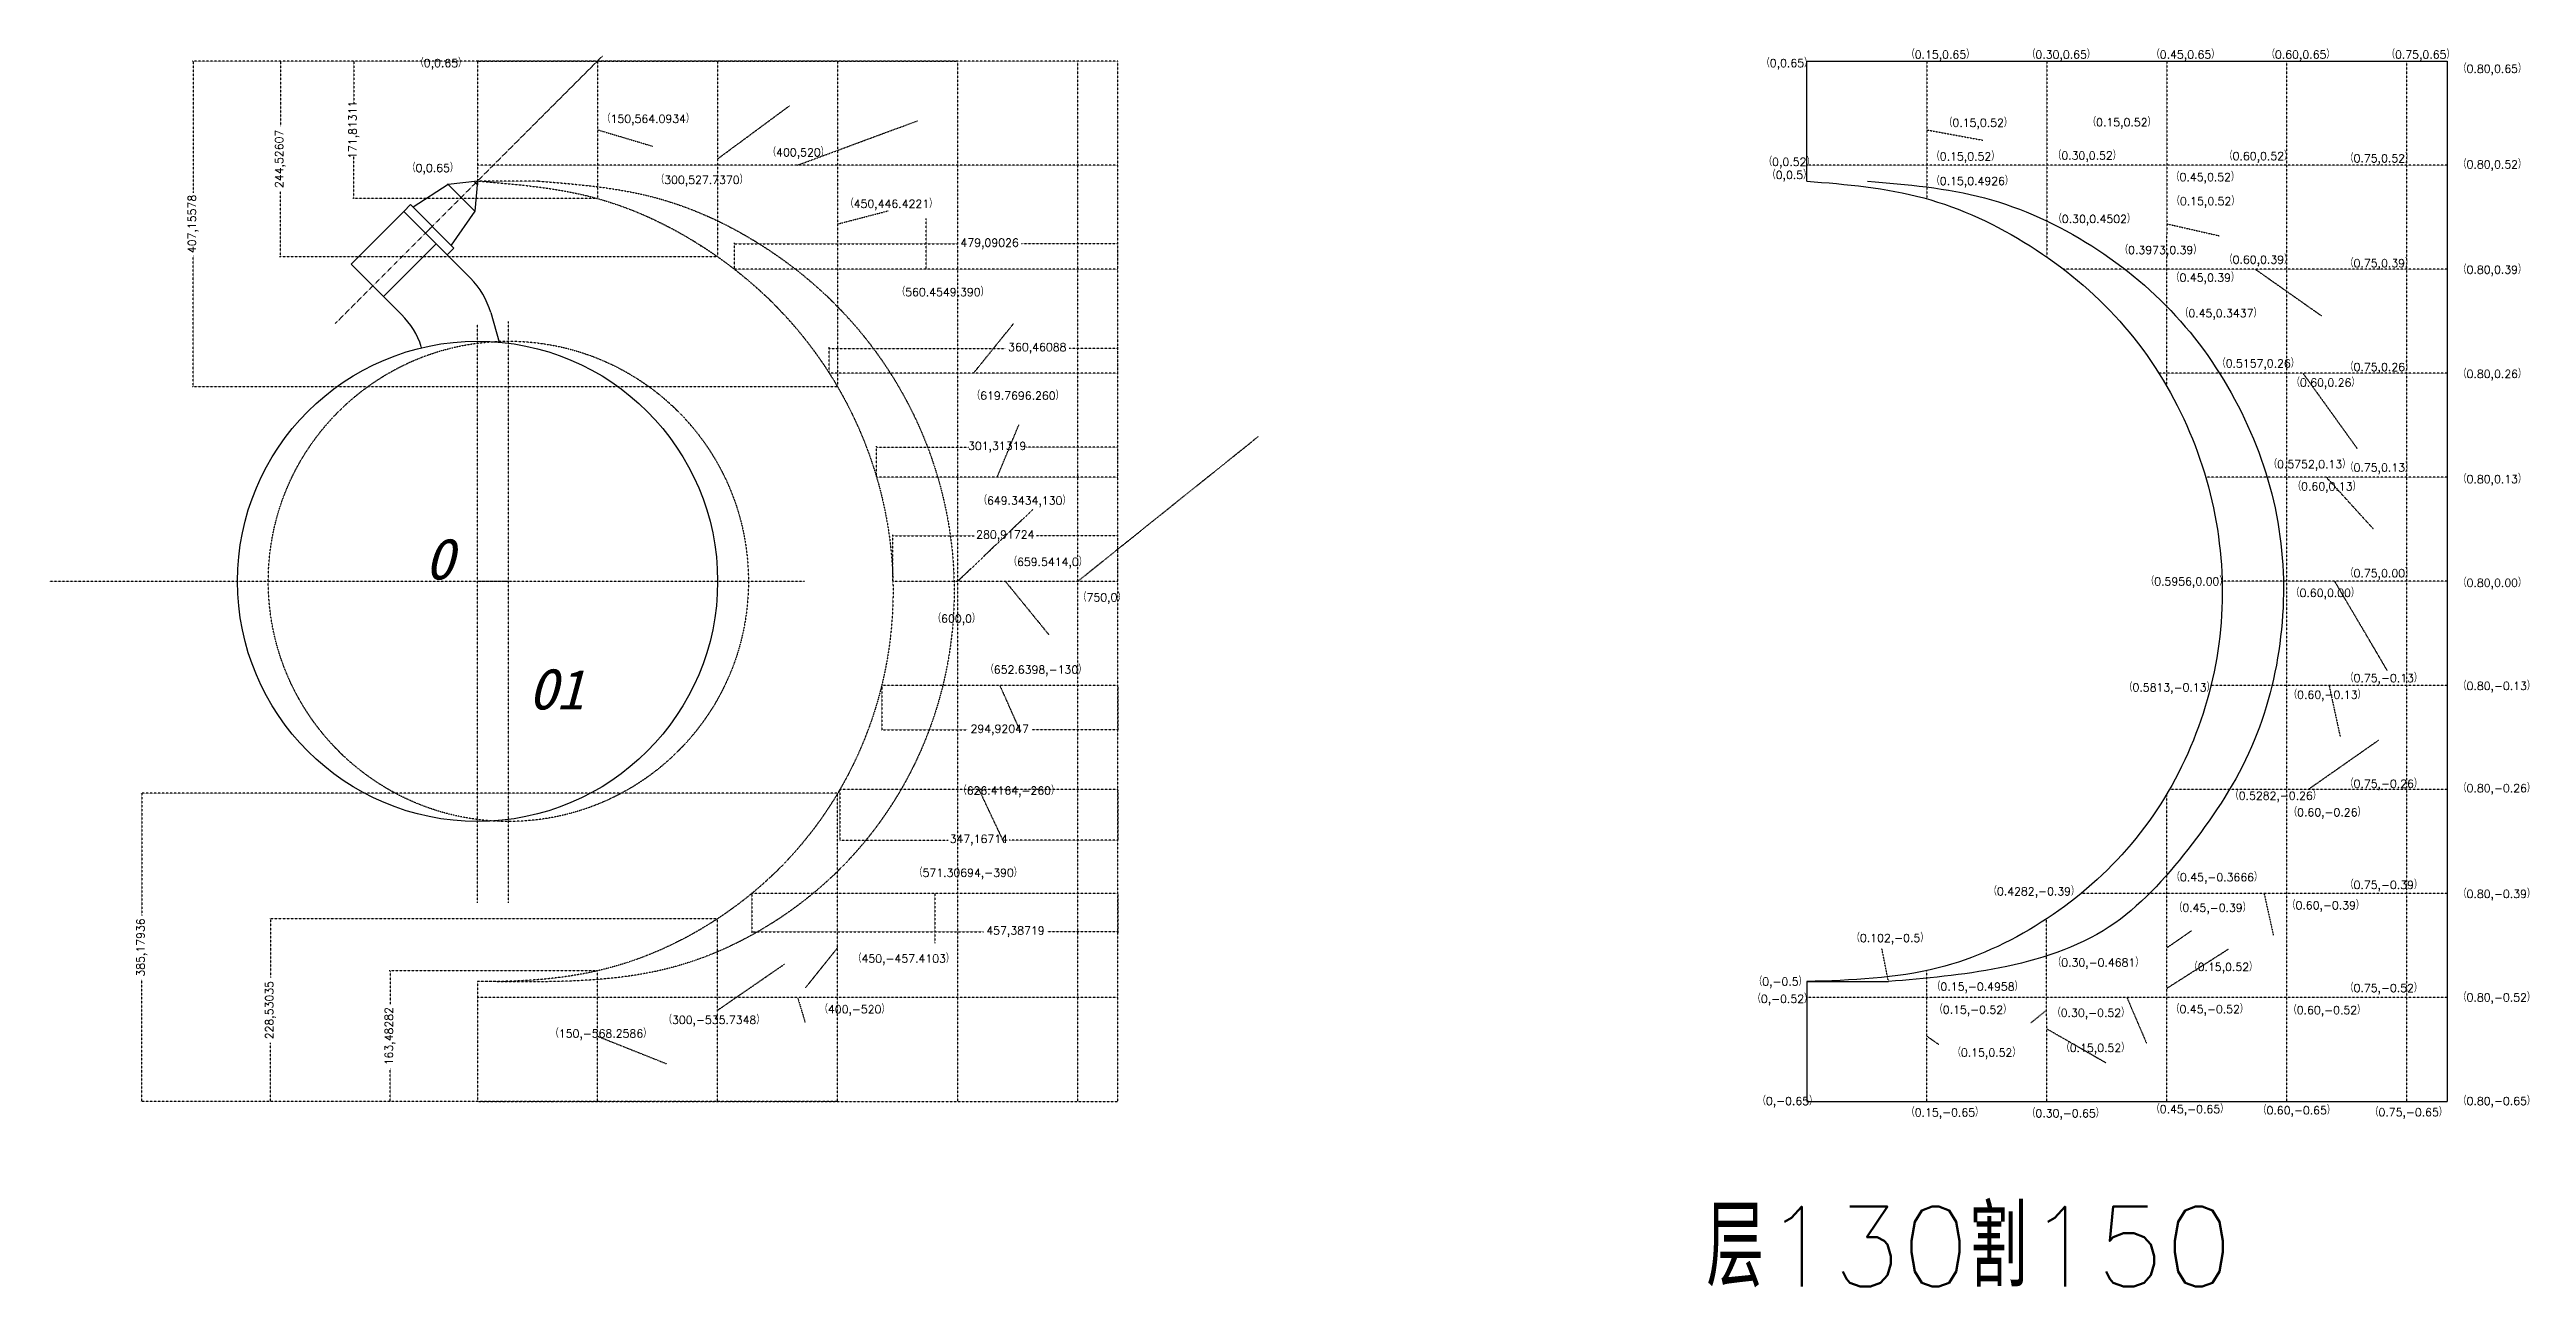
# Model space of a CAD drawing. Header units: millimetres. Extents: x -535 to 2560, y -882 to 664.
import ezdxf

# ---------------------------------------------------------------- set-up
doc = ezdxf.new("R2010")
doc.units = ezdxf.units.MM
doc.header["$LTSCALE"] = 0.25
for name, pattern in [('ACAD_ISO02W100', [15, 12, -3]), ('CENTER', [50.800000000000004, 31.75, -6.35, 6.35, -6.35]), ('DASHED', [19.049999999999997, 12.7, -6.35])]:
    doc.linetypes.add(name, pattern=pattern)
doc.layers.add('zhongxinxian', color=250, linetype='CENTER')
doc.styles.get("Standard").update_dxf_attribs({"font": 'txt', "bigfont": 'gbcbig.shx'})
doc.dimstyles.new('ISO-25', dxfattribs={"dimtxt": 10, "dimasz": 0.01, "dimexe": 1.25, "dimexo": 0.625, "dimtad": 0, "dimtoh": 1, "dimdec": 5, "dimtxsty": 'Standard', "dimcen": 2.5, "dimadec": 0, "dimazin": 0, "dimtfac": 1, "dimtdec": 5, "dimtmove": 0, "dimatfit": 3, "dimfxl": 1, "dimarcsym": 0})

# ---------------------------------------------------------------- blocks, each defined once
blk = doc.blocks.new('*D1')
at = {"color": 0, "linetype": 'DASHED', "lineweight": -2, "ltscale": 0.01}
for p, q in [((149.3749999999986, 650), (-155.8409195998174, 650)), ((-154.5909195998174, 649.99), (-154.5909195998174, 597.2184455471004)), ((-154.5909195998174, 478.1968910942009), (-154.5909195998174, 530.9684455471004)), ((149.3749999999997, 478.1868910942007), (-155.8409195998174, 478.1868910942009))]:
    blk.add_line(p, q, dxfattribs=at)
at = {"color": 0, "linetype": 'DASHED', "ltscale": 0.01}
for points in [[(-154.5925862664841, 649.99), (-154.5892529331507, 649.99), (-154.5909195998174, 650)], [(-154.5925862664841, 478.1968910942009), (-154.5892529331508, 478.1968910942009), (-154.5909195998174, 478.1868910942009)]]:
    blk.add_solid(points, dxfattribs=at)
at = {"layer": 'Defpoints', "color": 0, "linetype": 'DASHED', "ltscale": 0.01}
for p in [(149.9999999999986, 650), (-154.5909195998174, 478.1868910942009), (149.9999999999997, 478.1868910942007)]:
    blk.add_point(p, dxfattribs=at)
at = {"color": 0, "linetype": 'DASHED', "ltscale": 0.01, "insert": (-154.5909195998175, 564.0934455471004), "char_height": 10, "attachment_point": 5, "rotation": 90}
blk.add_mtext('171,81311', dxfattribs=at)
blk = doc.blocks.new('*D2')
at = {"color": 0, "linetype": 'DASHED', "lineweight": -2, "ltscale": 0.01}
for p, q in [((299.3749999999993, 650.0000000000001), (-247.6485599449588, 650.0000000000002)), ((-246.3985599449588, 649.9900000000002), (-246.3985599449588, 568.3619635653831)), ((-246.3985599449589, 405.4839271307659), (-246.3985599449588, 487.1119635653832)), ((299.3749999999994, 405.4739271307658), (-247.6485599449589, 405.473927130766))]:
    blk.add_line(p, q, dxfattribs=at)
at = {"color": 0, "linetype": 'DASHED', "ltscale": 0.01}
for points in [[(-246.4002266116255, 649.9900000000002), (-246.3968932782921, 649.9900000000002), (-246.3985599449588, 650.0000000000002)], [(-246.4002266116255, 405.4839271307659), (-246.3968932782922, 405.4839271307659), (-246.3985599449589, 405.473927130766)]]:
    blk.add_solid(points, dxfattribs=at)
at = {"layer": 'Defpoints', "color": 0, "linetype": 'DASHED', "ltscale": 0.01}
for p in [(299.9999999999993, 650.0000000000001), (-246.3985599449589, 405.473927130766), (299.9999999999994, 405.4739271307658)]:
    blk.add_point(p, dxfattribs=at)
at = {"color": 0, "linetype": 'DASHED', "ltscale": 0.01, "insert": (-246.3985599449589, 527.7369635653831), "char_height": 10, "attachment_point": 5, "rotation": 90}
blk.add_mtext('244,52607', dxfattribs=at)
blk = doc.blocks.new('*D3')
at = {"color": 0, "linetype": 'DASHED', "lineweight": -2, "ltscale": 0.01}
for p, q in [((449.3749999999992, 650), (-356.59040381894, 650.0000000000002)), ((-355.34040381894, 649.9900000000002), (-355.3404038189401, 485.3804441492535)), ((-355.3404038189402, 242.8542216318403), (-355.3404038189401, 407.4637774825869)), ((449.3749999999991, 242.84422163184), (-356.5904038189402, 242.8442216318403))]:
    blk.add_line(p, q, dxfattribs=at)
at = {"color": 0, "linetype": 'DASHED', "ltscale": 0.01}
for points in [[(-355.3420704856067, 649.9900000000002), (-355.3387371522734, 649.9900000000002), (-355.34040381894, 650.0000000000002)], [(-355.3420704856068, 242.8542216318403), (-355.3387371522735, 242.8542216318403), (-355.3404038189402, 242.8442216318403)]]:
    blk.add_solid(points, dxfattribs=at)
at = {"layer": 'Defpoints', "color": 0, "linetype": 'DASHED', "ltscale": 0.01}
for p in [(449.9999999999992, 650), (-355.3404038189402, 242.8442216318403), (449.9999999999991, 242.84422163184)]:
    blk.add_point(p, dxfattribs=at)
at = {"color": 0, "linetype": 'DASHED', "ltscale": 0.01, "insert": (-355.3404038189402, 446.4221108159202), "char_height": 10, "attachment_point": 5, "rotation": 90}
blk.add_mtext('407,15578', dxfattribs=at)
blk = doc.blocks.new('*D4')
at = {"color": 0, "linetype": 'DASHED', "lineweight": -2, "ltscale": 0.01}
for p, q in [((449.3749999999997, -264.820642222077), (-420.781646592346, -264.8206422220767)), ((-419.531646592346, -264.8306422220767), (-419.5316465923461, -417.6186544443715)), ((-419.5316465923461, -649.9899999999998), (-419.5316465923461, -497.2019877777049)), ((449.3749999999997, -650), (-420.7816465923461, -649.9999999999998))]:
    blk.add_line(p, q, dxfattribs=at)
at = {"color": 0, "linetype": 'DASHED', "ltscale": 0.01}
for points in [[(-419.5333132590127, -264.8306422220767), (-419.5299799256794, -264.8306422220767), (-419.531646592346, -264.8206422220767)], [(-419.5333132590128, -649.9899999999998), (-419.5299799256795, -649.9899999999998), (-419.5316465923461, -649.9999999999998)]]:
    blk.add_solid(points, dxfattribs=at)
at = {"layer": 'Defpoints', "color": 0, "linetype": 'DASHED', "ltscale": 0.01}
for p in [(-419.531646592346, -264.8206422220767), (449.9999999999997, -264.820642222077), (449.9999999999997, -650)]:
    blk.add_point(p, dxfattribs=at)
at = {"color": 0, "linetype": 'DASHED', "ltscale": 0.01, "insert": (-419.531646592346, -457.4103211110383), "char_height": 10, "attachment_point": 5, "rotation": 90}
blk.add_mtext('385,17936', dxfattribs=at)
blk = doc.blocks.new('*D5')
at = {"color": 0, "linetype": 'DASHED', "lineweight": -2, "ltscale": 0.01}
for p, q in [((299.3749999999998, -421.4696505041076), (-259.9879761233842, -421.4696505041074)), ((-258.7379761233842, -421.4796505041074), (-258.7379761233842, -495.1098252520537)), ((-258.7379761233843, -649.9899999999998), (-258.7379761233842, -576.3598252520536)), ((299.3749999999997, -650), (-259.9879761233843, -649.9999999999998))]:
    blk.add_line(p, q, dxfattribs=at)
at = {"color": 0, "linetype": 'DASHED', "ltscale": 0.01}
for points in [[(-258.7396427900509, -421.4796505041074), (-258.7363094567175, -421.4796505041074), (-258.7379761233842, -421.4696505041074)], [(-258.7396427900509, -649.9899999999998), (-258.7363094567176, -649.9899999999998), (-258.7379761233843, -649.9999999999998)]]:
    blk.add_solid(points, dxfattribs=at)
at = {"layer": 'Defpoints', "color": 0, "linetype": 'DASHED', "ltscale": 0.01}
for p in [(299.9999999999998, -421.4696505041076), (-258.7379761233843, -649.9999999999998), (299.9999999999997, -650)]:
    blk.add_point(p, dxfattribs=at)
at = {"color": 0, "linetype": 'DASHED', "ltscale": 0.01, "insert": (-258.7379761233842, -535.7348252520537), "char_height": 10, "attachment_point": 5, "rotation": 90}
blk.add_mtext('228,53035', dxfattribs=at)
blk = doc.blocks.new('*D6')
at = {"color": 0, "linetype": 'DASHED', "lineweight": -2, "ltscale": 0.01}
for p, q in [((149.3749999999998, -486.5171814595644), (-110.5534549405456, -486.5171814595644)), ((-109.3034549405456, -486.5271814595644), (-109.3034549405456, -528.4669240631155)), ((-109.3034549405456, -649.9899999999999), (-109.3034549405456, -608.0502573964487)), ((149.3749999999998, -649.9999999999999), (-110.5534549405456, -649.9999999999999))]:
    blk.add_line(p, q, dxfattribs=at)
at = {"color": 0, "linetype": 'DASHED', "ltscale": 0.01}
for points in [[(-109.3051216072123, -486.5271814595644), (-109.301788273879, -486.5271814595644), (-109.3034549405456, -486.5171814595644)], [(-109.3051216072123, -649.9899999999999), (-109.301788273879, -649.9899999999999), (-109.3034549405456, -649.9999999999999)]]:
    blk.add_solid(points, dxfattribs=at)
at = {"layer": 'Defpoints', "color": 0, "linetype": 'DASHED', "ltscale": 0.01}
for p in [(149.9999999999998, -486.5171814595644), (-109.3034549405456, -649.9999999999999), (149.9999999999998, -649.9999999999999)]:
    blk.add_point(p, dxfattribs=at)
at = {"color": 0, "linetype": 'DASHED', "ltscale": 0.01, "insert": (-109.3034549405455, -568.2585907297821), "char_height": 10, "attachment_point": 5, "rotation": 90}
blk.add_mtext('163,48282', dxfattribs=at)
blk = doc.blocks.new('*D7')
at = {"color": 0, "linetype": 'DASHED', "lineweight": -2, "ltscale": 0.01}
for p, q in [((320.9097364485593, 390.6250000000001), (320.9097364485593, 422.8030397162529)), ((320.9197364485593, 421.5530397162529), (600.148470070609, 421.5530397162529)), ((799.9899999999999, 421.5530397162529), (679.7318034039423, 421.5530397162529)), ((799.9999999999999, 390.625), (799.9999999999999, 422.8030397162529))]:
    blk.add_line(p, q, dxfattribs=at)
at = {"color": 0, "linetype": 'DASHED', "ltscale": 0.01}
for points in [[(320.9197364485593, 421.5547063829196), (320.9197364485593, 421.5513730495862), (320.9097364485593, 421.5530397162529)], [(799.9899999999999, 421.5547063829196), (799.9899999999999, 421.5513730495862), (799.9999999999999, 421.5530397162529)]]:
    blk.add_solid(points, dxfattribs=at)
at = {"layer": 'Defpoints', "color": 0, "linetype": 'DASHED', "ltscale": 0.01}
for p in [(799.9999999999999, 421.5530397162529), (320.9097364485593, 390.0000000000001), (799.9999999999999, 390)]:
    blk.add_point(p, dxfattribs=at)
at = {"color": 0, "linetype": 'DASHED', "ltscale": 0.01, "insert": (639.9401367372757, 421.5530397162529), "char_height": 10, "attachment_point": 5}
blk.add_mtext('479,09026', dxfattribs=at)
blk = doc.blocks.new('*D8')
at = {"color": 0, "linetype": 'DASHED', "lineweight": -2, "ltscale": 0.01}
for p, q in [((439.5391205734485, 260.6250000000001), (439.5391205734485, 292.322401998013)), ((439.5491205734485, 291.072401998013), (659.7207784323394, 291.072401998013)), ((799.99, 291.072401998013), (739.3041117656727, 291.072401998013)), ((800, 260.6249999999999), (800, 292.322401998013))]:
    blk.add_line(p, q, dxfattribs=at)
at = {"color": 0, "linetype": 'DASHED', "ltscale": 0.01}
for points in [[(439.5491205734485, 291.0740686646797), (439.5491205734485, 291.0707353313463), (439.5391205734485, 291.072401998013)], [(799.99, 291.0740686646797), (799.99, 291.0707353313463), (800, 291.072401998013)]]:
    blk.add_solid(points, dxfattribs=at)
at = {"layer": 'Defpoints', "color": 0, "linetype": 'DASHED', "ltscale": 0.01}
for p in [(800, 291.072401998013), (439.5391205734485, 260.0000000000001), (800, 259.9999999999999)]:
    blk.add_point(p, dxfattribs=at)
at = {"color": 0, "linetype": 'DASHED', "ltscale": 0.01, "insert": (699.5124450990061, 291.072401998013), "char_height": 10, "attachment_point": 5}
blk.add_mtext('360,46088', dxfattribs=at)
blk = doc.blocks.new('*D9')
at = {"color": 0, "linetype": 'DASHED', "lineweight": -2, "ltscale": 0.01}
for p, q in [((498.6868096827814, 130.6250000000001), (498.6868096827814, 168.8422246600039)), ((498.6968096827813, 167.5922246600039), (613.7184048413906, 167.5922246600039)), ((799.9899999999999, 167.5922246600039), (684.9684048413906, 167.5922246600039)), ((799.9999999999999, 130.6250000000001), (799.9999999999999, 168.8422246600039))]:
    blk.add_line(p, q, dxfattribs=at)
at = {"color": 0, "linetype": 'DASHED', "ltscale": 0.01}
for points in [[(498.6968096827813, 167.5938913266706), (498.6968096827813, 167.5905579933373), (498.6868096827814, 167.5922246600039)], [(799.9899999999999, 167.5938913266706), (799.9899999999999, 167.5905579933373), (799.9999999999999, 167.5922246600039)]]:
    blk.add_solid(points, dxfattribs=at)
at = {"layer": 'Defpoints', "color": 0, "linetype": 'DASHED', "ltscale": 0.01}
for p in [(799.9999999999999, 167.5922246600039), (498.6868096827814, 130.0000000000001), (799.9999999999999, 130.0000000000001)]:
    blk.add_point(p, dxfattribs=at)
at = {"color": 0, "linetype": 'DASHED', "ltscale": 0.01, "insert": (649.3434048413906, 167.5922246600039), "char_height": 10, "attachment_point": 5}
blk.add_mtext('301,31319', dxfattribs=at)
blk = doc.blocks.new('*D10')
at = {"color": 0, "linetype": 'DASHED', "lineweight": -2, "ltscale": 0.01}
for p, q in [((519.0827616172903, 0.6250000000001865), (519.0827616172903, 58.15201318457881)), ((519.0927616172903, 56.90201318457881), (620.5830474753118, 56.90201318457881)), ((799.99, 56.90201318457881), (698.4997141419785, 56.90201318457881)), ((800, 0.6250000000001865), (800, 58.15201318457881))]:
    blk.add_line(p, q, dxfattribs=at)
at = {"color": 0, "linetype": 'DASHED', "ltscale": 0.01}
for points in [[(519.0927616172903, 56.90367985124547), (519.0927616172903, 56.90034651791214), (519.0827616172903, 56.90201318457881)], [(799.99, 56.90367985124547), (799.99, 56.90034651791214), (800, 56.90201318457881)]]:
    blk.add_solid(points, dxfattribs=at)
at = {"layer": 'Defpoints', "color": 0, "linetype": 'DASHED', "ltscale": 0.01}
for p in [(800, 56.90201318457881), (519.0827616172903, 1.865340591676847e-13), (800, 1.865340591676847e-13)]:
    blk.add_point(p, dxfattribs=at)
at = {"color": 0, "linetype": 'DASHED', "ltscale": 0.01, "insert": (659.5413808086452, 56.90201318457881), "char_height": 10, "attachment_point": 5}
blk.add_mtext('280,91724', dxfattribs=at)
blk = doc.blocks.new('*D11')
at = {"color": 0, "linetype": 'DASHED', "lineweight": -2, "ltscale": 0.01}
for p, q in [((505.0795310758589, -130.6249999999999), (505.0795310758589, -186.9494773013785)), ((799.9999999999999, -130.625), (799.9999999999999, -186.9494773013785)), ((505.0895310758589, -185.6994773013785), (611.9147655379294, -185.6994773013785)), ((799.9899999999999, -185.6994773013785), (693.1647655379294, -185.6994773013785))]:
    blk.add_line(p, q, dxfattribs=at)
at = {"color": 0, "linetype": 'DASHED', "ltscale": 0.01}
for points in [[(505.0895310758589, -185.6978106347118), (505.0895310758589, -185.7011439680451), (505.0795310758589, -185.6994773013785)], [(799.9899999999999, -185.6978106347118), (799.9899999999999, -185.7011439680451), (799.9999999999999, -185.6994773013785)]]:
    blk.add_solid(points, dxfattribs=at)
at = {"layer": 'Defpoints', "color": 0, "linetype": 'DASHED', "ltscale": 0.01}
for p in [(505.0795310758589, -129.9999999999999), (799.9999999999999, -130), (799.9999999999999, -185.6994773013785)]:
    blk.add_point(p, dxfattribs=at)
at = {"color": 0, "linetype": 'DASHED', "ltscale": 0.01, "insert": (652.5397655379294, -185.6994773013785), "char_height": 10, "attachment_point": 5}
blk.add_mtext('294,92047', dxfattribs=at)
blk = doc.blocks.new('*D12')
at = {"color": 0, "linetype": 'DASHED', "lineweight": -2, "ltscale": 0.01}
for p, q in [((452.8328619691499, -260.6249999999999), (452.8328619691499, -324.6127060256667)), ((799.9999999999999, -260.625), (799.9999999999999, -324.6127060256667)), ((452.8428619691499, -323.3627060256667), (588.2914309845748, -323.3627060256667)), ((799.9899999999999, -323.3627060256667), (664.5414309845748, -323.3627060256667))]:
    blk.add_line(p, q, dxfattribs=at)
at = {"color": 0, "linetype": 'DASHED', "ltscale": 0.01}
for points in [[(452.8428619691499, -323.3610393590001), (452.8428619691499, -323.3643726923334), (452.8328619691499, -323.3627060256667)], [(799.9899999999999, -323.3610393590001), (799.9899999999999, -323.3643726923334), (799.9999999999999, -323.3627060256667)]]:
    blk.add_solid(points, dxfattribs=at)
at = {"layer": 'Defpoints', "color": 0, "linetype": 'DASHED', "ltscale": 0.01}
for p in [(452.8328619691499, -259.9999999999999), (799.9999999999999, -260), (799.9999999999999, -323.3627060256667)]:
    blk.add_point(p, dxfattribs=at)
at = {"color": 0, "linetype": 'DASHED', "ltscale": 0.01, "insert": (626.4164309845748, -323.3627060256667), "char_height": 10, "attachment_point": 5}
blk.add_mtext('347,16714', dxfattribs=at)
blk = doc.blocks.new('*D13')
at = {"color": 0, "linetype": 'DASHED', "lineweight": -2, "ltscale": 0.01}
for p, q in [((342.6128097364292, -390.6249999999999), (342.6128097364292, -439.0194760866771)), ((799.9999999999999, -390.625), (799.9999999999999, -439.0194760866771)), ((342.6228097364292, -437.7694760866771), (632.4212106889421, -437.7694760866771)), ((799.9899999999999, -437.7694760866771), (712.0045440222754, -437.7694760866771))]:
    blk.add_line(p, q, dxfattribs=at)
at = {"color": 0, "linetype": 'DASHED', "ltscale": 0.01}
for points in [[(342.6228097364292, -437.7678094200104), (342.6228097364292, -437.7711427533437), (342.6128097364292, -437.7694760866771)], [(799.9899999999999, -437.7678094200104), (799.9899999999999, -437.7711427533437), (799.9999999999999, -437.7694760866771)]]:
    blk.add_solid(points, dxfattribs=at)
at = {"layer": 'Defpoints', "color": 0, "linetype": 'DASHED', "ltscale": 0.01}
for p in [(342.6128097364292, -389.9999999999999), (799.9999999999999, -390), (799.9999999999999, -437.7694760866771)]:
    blk.add_point(p, dxfattribs=at)
at = {"color": 0, "linetype": 'DASHED', "ltscale": 0.01, "insert": (672.2128773556087, -437.7694760866771), "char_height": 10, "attachment_point": 5}
blk.add_mtext('457,38719', dxfattribs=at)

msp = doc.modelspace()

# ---------------------------------------------------------------- linework, layer by layer
at = {"color": 250, "linetype": 'DASHED', "ltscale": 0.01}
for p, q in [((-177.881407282353, 322.1185927176489), (156.2077389711051, 656.2077389711066)), ((1811.151953776811, 650.0000000687194), (1811.151953776811, 477.8967618116631)), ((1961.15195372734, 649.9999999999999), (1961.15195372734, 405.058496529859)), ((2111.151953727341, 649.9999999999999), (2110.526953727341, 243.3328366086705)), ((2261.151953727341, -649.9999999999999), (2261.151953727341, 649.9999999999999)), ((2411.151953727342, -649.9999999999999), (2411.151953727342, 649.9999999999999)), ((2461.151954317763, 519.9999999999997), (1661.151954317763, 519.9999999999997)), ((2461.151954317763, 389.9999999999997), (1981.773732755426, 390.0000000000002)), ((2461.151954317763, 259.9999999999998), (2101.074053948366, 259.9999999999998)), ((2461.151954317763, 129.9999999999999), (2159.617374368725, 129.9999999999999)), ((2461.151954317758, 5.495603971894721e-15), (2180.138428054797, 3.990983551739928e-14)), ((2461.151954317763, -129.9999999999991), (2166.36977660812, -129.9999999999991)), ((2111.151953708092, -649.9999999999999), (2111.151953708092, -265.1735176411809)), ((2461.151954317761, -259.9999999999998), (2114.177762043832, -259.9999999999998)), ((2461.151954317761, -390.0000000000001), (2003.949946342695, -389.9999999999996)), ((1961.151953708091, -649.9999999999999), (1960.526953708091, -421.4737819991619)), ((1811.151953708093, -649.9999999999999), (1811.151953708093, -486.2781147380156)), ((2461.151954317763, -519.9999999999998), (1661.151953708093, -519.9999999999999)), ((1661.151953708093, -649.9999999999999), (1811.151953708093, -649.9999999999999))]:
    msp.add_line(p, q, dxfattribs=at)
at = {"linetype": 'DASHED', "ltscale": 0.01}
for p, q in [((800, 650), (0, 650.0000000000001)), ((149.9999999999997, 650), (149.9999999999997, 478.1868910942007)), ((149.9999999999995, 650), (299.9999999999995, 650)), ((299.9999999999995, 650), (299.9999999999994, 405.4739271307658)), ((449.9999999999992, 650.0000000000001), (449.9999999999991, 242.84422163184)), ((599.9999999999998, -650), (599.9999999999999, 650)), ((749.9999999999998, -650), (749.9999999999999, 650)), ((799.9999999999999, -650), (800, 650)), ((799.9999999999999, 520), (-1.163134347660807e-13, 520.0000000000001)), ((799.9999999999999, 390), (799.9999999999999, 520)), ((799.9999999999999, 390), (320.9097364485593, 390.0000000000001)), ((799.9999999999999, 260), (799.9999999999999, 390)), ((800, 260), (439.5391205734485, 260.0000000000001)), ((800, 130), (800, 260)), ((799.9999999999999, 130), (498.6868096827814, 130.0000000000001)), ((799.9999999999999, 0), (799.9999999999999, 130)), ((519.0827616172903, 1.865340591676847e-13), (799.9999999999999, 0)), ((799.9999999999999, -130), (505.0795310758589, -129.9999999999999)), ((799.9999999999999, -260), (799.9999999999999, -130)), ((449.9999999999998, -650), (449.9999999999998, -264.8206422220769)), ((799.9999999999999, -260), (452.8328619691499, -259.9999999999999)), ((799.9999999999999, -390), (799.9999999999999, -260)), ((799.9999999999999, -390), (342.6128097364292, -389.9999999999999)), ((799.9999999999999, -520), (799.9999999999999, -390)), ((299.9999999999998, -650), (299.9999999999998, -421.4696505041076)), ((149.9999999999998, -650), (149.9999999999998, -486.5171814595644)), ((-1.122088628094998e-13, -499.828662), (-1.427665314498763e-13, -650)), ((799.9999999999999, -520), (-1.163134347660807e-13, -519.9999999999999)), ((799.9999999999999, -650), (799.9999999999999, -520)), ((-1.427665314498763e-13, -650), (799.9999999999999, -650))]:
    msp.add_line(p, q, dxfattribs=at)
at = {"color": 0, "linetype": 'DASHED', "ltscale": 0.01}
for p, q in [((0, 650.0000000000001), (6.759057033724276e-14, 495.1307263099745)), ((76.36, 500), (6.546544262149149e-14, 499.9999999999999)), ((749.9999999999998, 0), (975.4933002037233, 180.8119721689045)), ((599.9999999999998, 0), (694.3870443307205, 90.2030280120789))]:
    msp.add_line(p, q, dxfattribs=at)
at = {"color": 1, "linetype": 'DASHED', "ltscale": 0.01}
for p, q in [((-2.273736754432321e-13, 650), (149.9999999999997, 650)), ((299.9999999999993, 650.0000000000001), (449.9999999999992, 650.0000000000001)), ((449.999999999999, 650.0000000000001), (599.999999999999, 650.0000000000001)), ((299.9999999999994, 527.7369635653829), (389.6930824787687, 594.0159252656258)), ((149.9999999999997, 564.0934455471004), (218.9550214591327, 543.5409749228647)), ((1811.151953776811, 563.9483809401912), (1881.1738025383, 551.104203354178)), ((449.9999999999992, 446.4221108159201), (512.9477803508744, 462.7810514880075)), ((2110.839453727341, 446.6664183043352), (2176.254648856557, 431.7306145890325)), ((2221.462843536594, 389.9999999999999), (2304.873387861606, 331.3223693637156)), ((2281.113004133064, 259.9999999999998), (2349.070792164226, 165.579461090545)), ((2310.384664343244, 129.9999999999999), (2368.90059279285, 65.64960729525956)), ((2320.645191186277, 2.2702719744647e-14), (2386.322598032115, -111.5828287274289)), ((2313.760865462941, -129.9999999999991), (2327.659431674554, -194.1694914129539)), ((2287.664858180797, -259.9999999999998), (2375.853762256981, -198.2322484513857)), ((2232.550950330228, -389.9999999999999), (2244.171864044458, -442.3108737692546)), ((449.9999999999998, -457.4103211110385), (409.8342163111104, -507.68959117926)), ((1763.151953708093, -500), (1754.883811172442, -458.6625040730787)), ((2111.151953708092, -457.5867588205904), (2141.661887728538, -436.5839997541289)), ((2111.151953708092, -508.2912390209887), (2188.122899112697, -459.2821891743183)), ((299.9999999999998, -535.7348252520537), (383.6376197995578, -478.1551491705281)), ((2061.151954012927, -519.9999999999998), (2085.533450312578, -576.9271265636435)), ((1960.839453708091, -535.736890999581), (1941.157403283598, -551.5106271890818)), ((149.9999999999998, -568.2585907297822), (236.439859846274, -602.7830108748917)), ((1811.151953708093, -568.1390573690078), (1826.02203077018, -578.5198663138754)), ((1961.151953708091, -559.0379524675311), (2035.260480490758, -601.5377534757704))]:
    msp.add_line(p, q, dxfattribs=at)
at = {"color": 250, "ltscale": 0.01}
for p, q in [((1661.151954317763, 500.0000000687194), (1661.151954317763, 650.0000000687194)), ((1661.151954317763, 650.0000000687194), (2461.151954317763, 650.0000000687194)), ((2461.151954317763, 650.0000000687194), (2461.151954317763, -649.9999999999999)), ((-36.87856632557816, 495.8432185214735), (-80.37168263109402, 467.2345976412466)), ((-3.511600349326274, 462.4762525452218), (-37.52374745478002, 496.4883996506755)), ((-1.662767407764852e-12, 500), (-36.87856632557816, 495.8432185214735)), ((-4.376028042755949, 499.5067543527305), (-0.4166881507265582, 495.5474144607012)), ((-1.662767407764852e-12, 500), (-3.511600349326274, 462.4762525452218)), ((-92.18190539016223, 462.0742576518376), (-83.69662401592366, 470.5595390260762)), ((-83.69662401592366, 470.5595390260762), (-29.4404609739255, 416.303375984078)), ((-157.942836040511, 396.3133270014886), (-92.18190539016207, 462.0742576518375)), ((-92.18190539016223, 462.0742576518376), (-37.92574234816407, 407.8180946098394)), ((-92.18190539016223, 462.0742576518376), (-8.964925100610946, 378.8572773622868)), ((-64.1085566879101, 435.8914433120917), (-57.03748887604461, 442.9625111239571)), ((-3.511600349326274, 462.4762525452218), (-32.97088880158027, 419.8338038117328)), ((-117.3797256769678, 355.7502166379452), (-51.61879502661877, 421.5111472882941)), ((-37.92574234816407, 407.8180946098394), (-29.4404609739255, 416.303375984078)), ((-157.942836040511, 396.3133270014886), (-94.90313219287661, 333.273623153854)), ((-117.3797256769678, 355.7502166379452), (-144.2497833620566, 382.620274323034)), ((16.44187189397807, 335.7406380537625), (27.05343717409528, 298.7776958493845)), ((-70.34421463875992, 292.955446418709), (-69.95335209058118, 291.7302324602151)), ((1661.151953708093, -499.9999999999999), (1763.151953708093, -500)), ((1661.151953708093, -499.9999999999999), (1661.151953708093, -649.9999999999999)), ((1661.151953708093, -649.9999999999999), (2461.151954317762, -649.9999999999999))]:
    msp.add_line(p, q, dxfattribs=at)
at = {"color": 5, "linetype": 'DASHED', "ltscale": 0.01}
for p, q in [((399.9999999999999, 520), (549.8185546867498, 575.3366055785864)), ((560.4548682242796, 390.0000000000001), (560.4548682242796, 453.1060794325058)), ((619.7695602867243, 260), (669.9597863369781, 322.144803996026)), ((649.3434048413906, 130.0000000000001), (676.5129459554664, 195.5489032047453)), ((659.541380808645, 9.326702958384234e-14), (713.6475031158716, -66.37365127626344)), ((652.5397655379294, -129.9999999999999), (678.6973296927572, -188.6041738142953)), ((626.4164309845748, -259.9999999999999), (657.995312651261, -326.9952299501451)), ((571.3064048682145, -390), (571.3064048682145, -451.8277365748709)), ((399.9999999999999, -520), (409.5003832854909, -551.5082896091203))]:
    msp.add_line(p, q, dxfattribs=at)
at = {"color": 250, "linetype": 'CENTER', "ltscale": 0.01}
for p, q in [((-7.118564511765911e-14, -401.4914033003478), (1.488419748936966e-14, 321.108535850648)), ((38.49999999999992, -401.4914033003479), (38.50000000000001, 324.6710994521678)), ((-534.8727346575481, 1.865340591676847e-13), (408.5457026524964, 1.865340591676847e-13)), ((2.567129172883387e-15, 5.495603971894525e-15), (38.50000000000001, 5.495603971894525e-15))]:
    msp.add_line(p, q, dxfattribs=at)
at = {"color": 250, "ltscale": 0.01}
msp.add_circle((2.567129172883387e-15, 5.495603971894525e-15), 300, dxfattribs=at)
at = {"color": 250, "linetype": 'DASHED', "ltscale": 0.01}
msp.add_circle((38.50000000000001, 5.495603971894525e-15), 300, dxfattribs=at)
at = {"color": 250, "ltscale": 0.01}
for centre, start, end in [((-79.67560321926554, 308.1465992436318), 16.01806298546794, 45.00000000000016), ((-165.6138103115314, 262.5629450351993), 17.69350185730171, 44.99999999999992)]:
    msp.add_arc(centre, 100, start, end, dxfattribs=at)
at = {"color": 0, "linetype": 'DASHED', "ltscale": 0.01}
for points in [[(-1.662670001678634e-12, 500), (145.507672, 479.409867), (279.319517, 419.335284), (390.702982, 324.724024), (470.772728, 203.368321), (513.22243, 65.26309599999999), (514.84417, -78.217232), (475.792642, -215.255548), (399.572412, -334.565303), (292.49282, -426.320082), (164.409522, -482.962913), (25.411525, -499.828662), (-1.1518050418907e-13, -499.828662)], [(76.36, 500), (221.871308, 479.409867), (355.683153, 419.335284), (467.06618, 324.724024), (547.1363650000001, 203.368321), (589.586067, 65.26309599999999), (591.207806, -78.217232), (552.156278, -215.255548), (475.936049, -334.565303), (369.112918, -426.320082), (240.773158, -482.962913), (101.775162, -499.828662), (-1.122088628094998e-13, -499.828662)]]:
    msp.add_spline(points, degree=3, dxfattribs=at)
at = {"color": 250, "ltscale": 0.01}
for points in [[(1661.151953708091, 500), (1807.151953708093, 479), (1940.151953708093, 419), (2052.151953708093, 325), (2132.151953708093, 203), (2174.151953708093, 65.00000000000001), (2176.151953708093, -77.99999999999999), (2137.151953708093, -215), (2060.751953708093, -335), (1954.151953708093, -426), (1825.151953708093, -482.9999999999999), (1661.151953708093, -500)], [(1737.151953708093, 500), (1883.151953708093, 479), (2017.151953708093, 419), (2128.151953708093, 325), (2208.151953708093, 203), (2251.151953708093, 65.00000000000001), (2252.151953708093, -77.99999999999999), (2213.151953708093, -215), (2137.151953708093, -335), (2039.008752583644, -431.7013259305199), (1902.151953708093, -482.9999999999999), (1763.151953708093, -500)]]:
    msp.add_spline(points, degree=3, dxfattribs=at)
at = {"layer": 'zhongxinxian', "linetype": 'CENTER', "ltscale": 0.01}
msp.add_point((279, 419), dxfattribs=at)
msp.add_point((279, 419), dxfattribs=at)

# ---------------------------------------------------------------- texts
at = {"color": 250, "ltscale": 0.01, "attachment_point": 1}
for s, insert, char_height, width in [('（0,0.65）', (-77.17256321885225, 652.4659045400975), 10, 111.4808654301633), ('（0,0.65）', (1604.848570831078, 652.4659045400973), 10, 111.4808654301633), ('（0.15,0.65）', (1785.976794752426, 663.0916051370867), 10, 111.4808654301633), ('（0.30,0.65）', (1936.837487683459, 663.0916051370867), 10, 111.4808654301633), ('（0.45,0.65）', (2092.231306740982, 663.0916051370867), 10, 111.4808654301633), ('（0.60,0.65）', (2236.128741705628, 663.0916051370867), 10, 111.4808654301633), ('（0.75,0.65）', (2386.193249945877, 663.0916051370867), 10, 111.4808654301633), ('（0.80,0.65）', (2475.615204868075, 645.3271935873204), 10, 111.4808654301633), ('（150,564.0934）', (156.219231257066, 582.7594162318846), 10, 111.4808654301633), ('（0.15,0.52）', (1833.126778154533, 577.8413582182167), 10, 111.4808654301633), ('（0.15,0.52）', (2012.663416965446, 578.4496806884378), 10, 111.4808654301633), ('（0,0.52）', (1607.805649969727, 528.9674029243373), 10, 111.4808654301633), ('（0.15,0.52）', (1817.303214281275, 535.867107772937), 10, 111.4808654301633), ('（0.30,0.52）', (1969.189814344987, 536.9194898861327), 10, 111.4808654301633), ('（0.60,0.52）', (2183.238819898691, 536.2215357172398), 10, 111.4808654301633), ('（0.75,0.52）', (2334.422715064156, 533.4048149225508), 10, 111.4808654301633), ('（0.80,0.52）', (2475.615204868075, 525.8443377156113), 10, 111.4808654301633), ('（0,0.65）', (-87.39762380547154, 521.3464053392232), 10, 111.4808654301633), ('（300,527.7370）', (223.294654122159, 506.5378672793877), 10, 111.4808654301633), ('（0,0.5）', (1612.24330487169, 512.6290713000544), 10, 111.4808654301633), ('（0.15,0.4926）', (1817.303214281275, 505.0626704709114), 10, 111.4808654301633), ('（0.45,0.52）', (2116.913275385728, 510.0419984898351), 10, 111.4808654301633), ('（450,446.4221）', (460.048872822892, 476.6656298909111), 10, 111.4808654301633), ('（0.15,0.52）', (2117.342402328395, 479.9014436430995), 10, 111.4808654301633), ('（0.30,0.4502）', (1969.824172684459, 457.665649561573), 10, 111.4808654301633), ('（0.3973,0.39）', (2052.691468798907, 418.8779721733669), 10, 111.4808654301633), ('（0.60,0.39）', (2183.238819898691, 406.8342026030498), 10, 111.4808654301633), ('（0.75,0.39）', (2334.422715064156, 402.4080576547124), 10, 111.4808654301633), ('（0.45,0.39）', (2116.913275385728, 384.4039947921747), 10, 111.4808654301633), ('（0.80,0.39）', (2475.615204868075, 394.3128105942187), 10, 111.4808654301633), ('（0.45,0.3437）', (2127.924398430081, 339.9086958899425), 10, 111.4808654301633), ('（0.5157,0.26）', (2174.521546904657, 277.2637716418567), 10, 111.4808654301633), ('（0.60,0.26）', (2267.358985650065, 253.2811484106974), 10, 111.4808654301633), ('（0.75,0.26）', (2334.422715064156, 272.7212726339445), 10, 111.4808654301633), ('（0.80,0.26）', (2475.615204868075, 264.0996151372761), 10, 111.4808654301633), ('（0.5752,0.13）', (2238.821711926033, 151.2919084829489), 10, 111.4808654301633), ('（0.60,0.13）', (2268.891898490818, 123.502615472459), 10, 111.4808654301633), ('（0.75,0.13）', (2334.422715064156, 147.1034688218724), 10, 111.4808654301633), ('（0.80,0.13）', (2475.615204868075, 132.6747400589525), 10, 111.4808654301633), ('（0.5956,0.00）', (2085.23851301615, 4.852427136664355), 10, 111.4808654301633), ('（0.75,0.00）', (2334.422715064156, 15.13441083408119), 10, 111.4808654301633), ('（0.80,0.00）', (2475.615204868075, 3.118458204582453), 10, 111.4808654301633), ('（750,0）', (751.0566885811108, -15.05153839297498), 10, 111.4808654301633), ('（0.60,0.00）', (2266.877037969322, -9.40888681381224), 10, 111.4808654301633), ('（600,0）', (569.3093789897496, -41.61513565162772), 10, 111.4808654301633), ('（0.75,-0.13）', (2334.422715064156, -115.8376137089902), 10, 111.4808654301633), ('（0.5813,-0.13）', (2058.133285243588, -127.5767051362759), 10, 111.4808654301633), ('（0.60,-0.13）', (2263.890246059131, -136.681447310047), 10, 111.4808654301633), ('（0.80,-0.13）', (2475.615204868075, -125.7023809779447), 10, 111.4808654301633), ('（0.75,-0.26）', (2334.422715064156, -247.8572265170937), 10, 111.4808654301633), ('（0.5282,-0.26）', (2190.87352183436, -262.8243392136955), 10, 111.4808654301633), ('（0.80,-0.26）', (2475.615204868075, -253.3900496771224), 10, 111.4808654301633), ('（0.60,-0.26）', (2263.890246059131, -283.6263198308897), 10, 111.4808654301633), ('（0.45,-0.3666）', (2117.431421510281, -364.6444316223381), 10, 111.4808654301633), ('（0.4282,-0.39）', (1888.709879024177, -382.2882851836758), 10, 111.4808654301633), ('（0.45,-0.39）', (2120.415066240855, -402.8245749871031), 10, 111.4808654301633), ('（0.60,-0.39）', (2261.873776620578, -399.7679955836028), 10, 111.4808654301633), ('（0.75,-0.39）', (2334.422715064156, -374.1984248958863), 10, 111.4808654301633), ('（0.80,-0.39）', (2475.615204868074, -385.4378157384168), 10, 111.4808654301633), ('（0.102,-0.5）', (1717.510294244394, -440.5939748751821), 10, 111.4808654301633), ('（0,-0.5）', (1595.414982614465, -495.0481524848875), 10, 111.4808654301633), ('（0.30,-0.4681）', (1969.097039687123, -471.2322953710695), 10, 111.4808654301633), ('（0.15,0.52）', (2139.542597091976, -476.7805891305867), 10, 111.4808654301633), ('（0,-0.52）', (1593.698799501745, -516.6046211748777), 10, 111.4808654301633), ('（0.15,-0.4958）', (1818.183553792992, -501.3232485257539), 10, 111.4808654301633), ('（0.75,-0.52）', (2334.422715064156, -503.0823052712074), 10, 111.4808654301633), ('（0.80,-0.52）', (2475.615204868074, -514.8398098960242), 10, 111.4808654301633), ('（300,-535.7348）', (232.9873557100614, -542.9352338035209), 10, 111.4808654301633), ('（0.15,-0.52）', (1821.049406483588, -530.1069932556189), 10, 111.4808654301633), ('（0.30,-0.52）', (1968.469276246211, -534.0628165132371), 10, 111.4808654301633), ('（0.45,-0.52）', (2116.893908474575, -529.4867534421827), 10, 111.4808654301633), ('（0.60,-0.52）', (2263.384917732666, -530.6656869143991), 10, 111.4808654301633), ('（150,-568.2586）', (91.54079775117089, -559.9637376629247), 10, 111.4808654301633), ('（0.15,0.52）', (1843.708335060172, -583.7150894567343), 10, 111.4808654301633), ('（0.15,0.52）', (1979.712577295718, -577.8737063316647), 10, 111.4808654301633), ('（0,-0.65）', (1599.977600711928, -644.2189827885798), 10, 111.4808654301633), ('（0.80,-0.65）', (2475.615204868074, -644.2383360185956), 10, 111.4808654301633), ('（0.15,-0.65）', (1785.976794752426, -658.4726082648081), 10, 111.4808654301633), ('（0.30,-0.65）', (1936.837487683459, -659.6231837619664), 10, 111.4808654301633), ('（0.45,-0.65）', (2092.231306740981, -654.3430067127858), 10, 111.4808654301633), ('（0.60,-0.65）', (2225.609624880719, -655.8507109137777), 10, 111.4808654301633), ('（0.75,-0.65）', (2365.546209485947, -658.2620152199423), 10, 111.4808654301633), ('层130割150', (1535.656590189696, -781.0388509700251), 100, 1397.16662726079)]:
    msp.add_mtext(s, dxfattribs=dict(at, insert=insert, char_height=char_height, width=width))
at = {"color": 5, "ltscale": 0.01, "char_height": 10, "width": 111.4808654301633, "attachment_point": 1}
for s, insert in [('（400,520）', (363.1138731027895, 540.8808475953256)), ('（560.4549.390）', (524.4013596533346, 366.3870014567943)), ('（619.7696.260）', (618.1310018344752, 236.9703533634707)), ('（649.3434,130）', (626.6518814533497, 105.8508541625976)), ('（659.5414,0）', (664.143736644482, 29.22257597113378)), ('（652.6398,-130）', (635.1727610722223, -105.3026218367912)), ('（626.4164,-260）', (601.2174380989543, -256.4939255786807)), ('（571.30694,-390）', (546.1074119825939, -359.0273647007879)), ('（450,-457.4103）', (469.8677452244551, -466.3069556120566)), ('（400,-520）', (427.8573757713584, -529.6208310526863))]:
    msp.add_mtext(s, dxfattribs=dict(at, insert=insert))
at = {"color": 250, "linetype": 'ACAD_ISO02W100', "ltscale": 0.01, "char_height": 50, "attachment_point": 1}
for s, insert, width in [('{\\fKaiTi|b1|i1|c134|p49;O}', (-64.82698168557022, 52.3031074223539), 7732.277668696863), ('{\\fKaiTi|b1|i1|c134|p49;^I^IO\\fKaiTi|b0|i1|c134|p49;1}', (64.52020004906699, -26.72959835746624), 100.5108071200027)]:
    msp.add_mtext(s, dxfattribs=dict(at, insert=insert, width=width))

# ---------------------------------------------------------------- dimensions: what is measured, and where the dimension line sits
at = {"color": 1, "linetype": 'DASHED', "ltscale": 0.01}
for base, p1, p2, picture, middle in [((-355.3404038189402, 242.8442216318403), (449.9999999999992, 650), (449.9999999999991, 242.84422163184), '*D3', (-355.3404038189402, 446.4221108159202)), ((-246.3985599449589, 405.473927130766), (299.9999999999993, 650.0000000000001), (299.9999999999994, 405.4739271307658), '*D2', (-246.3985599449589, 527.7369635653831)), ((-154.5909195998174, 478.1868910942009), (149.9999999999986, 650), (149.9999999999997, 478.1868910942007), '*D1', (-154.5909195998175, 564.0934455471004)), ((-419.531646592346, -264.8206422220767), (449.9999999999997, -650), (449.9999999999997, -264.820642222077), '*D4', (-419.531646592346, -457.4103211110383)), ((-258.7379761233843, -649.9999999999998), (299.9999999999998, -421.4696505041076), (299.9999999999997, -650), '*D5', (-258.7379761233842, -535.7348252520537)), ((-109.3034549405456, -649.9999999999999), (149.9999999999998, -486.5171814595644), (149.9999999999998, -649.9999999999999), '*D6', (-109.3034549405455, -568.2585907297821))]:
    dim = msp.add_linear_dim(base=base, p1=p1, p2=p2, angle=90, dimstyle='ISO-25', dxfattribs=at)
    dim.commit()
    dim.dimension.update_dxf_attribs({"geometry": picture, "text_midpoint": middle})
at = {"color": 5, "linetype": 'DASHED', "ltscale": 0.01}
for base, p1, p2, picture, middle in [((799.9999999999999, 421.5530397162529), (320.9097364485593, 390.0000000000001), (799.9999999999999, 390), '*D7', (639.9401367372757, 421.5530397162529)), ((800, 291.072401998013), (439.5391205734485, 260.0000000000001), (800, 259.9999999999999), '*D8', (699.5124450990061, 291.072401998013)), ((799.9999999999999, 167.5922246600039), (498.6868096827814, 130.0000000000001), (799.9999999999999, 130.0000000000001), '*D9', (649.3434048413906, 167.5922246600039)), ((800, 56.90201318457881), (519.0827616172903, 1.865340591676847e-13), (800, 1.865340591676847e-13), '*D10', (659.5413808086452, 56.90201318457881)), ((799.9999999999999, -437.7694760866771), (342.6128097364292, -389.9999999999999), (799.9999999999999, -390), '*D13', (672.2128773556087, -437.7694760866771))]:
    dim = msp.add_linear_dim(base=base, p1=p1, p2=p2, dimstyle='ISO-25', dxfattribs=at)
    dim.commit()
    dim.dimension.update_dxf_attribs({"geometry": picture, "text_midpoint": middle, "dimtype": 160})
for base, p1, p2, picture, middle in [((799.9999999999999, -185.6994773013785), (505.0795310758589, -129.9999999999999), (799.9999999999999, -130), '*D11', (652.5397655379294, -185.6994773013785)), ((799.9999999999999, -323.3627060256667), (452.8328619691499, -259.9999999999999), (799.9999999999999, -260), '*D12', (626.4164309845748, -323.3627060256667))]:
    dim = msp.add_linear_dim(base=base, p1=p1, p2=p2, dimstyle='ISO-25', dxfattribs=at)
    dim.commit()
    dim.dimension.update_dxf_attribs({"geometry": picture, "text_midpoint": middle})

doc.saveas('drawing.dxf')
